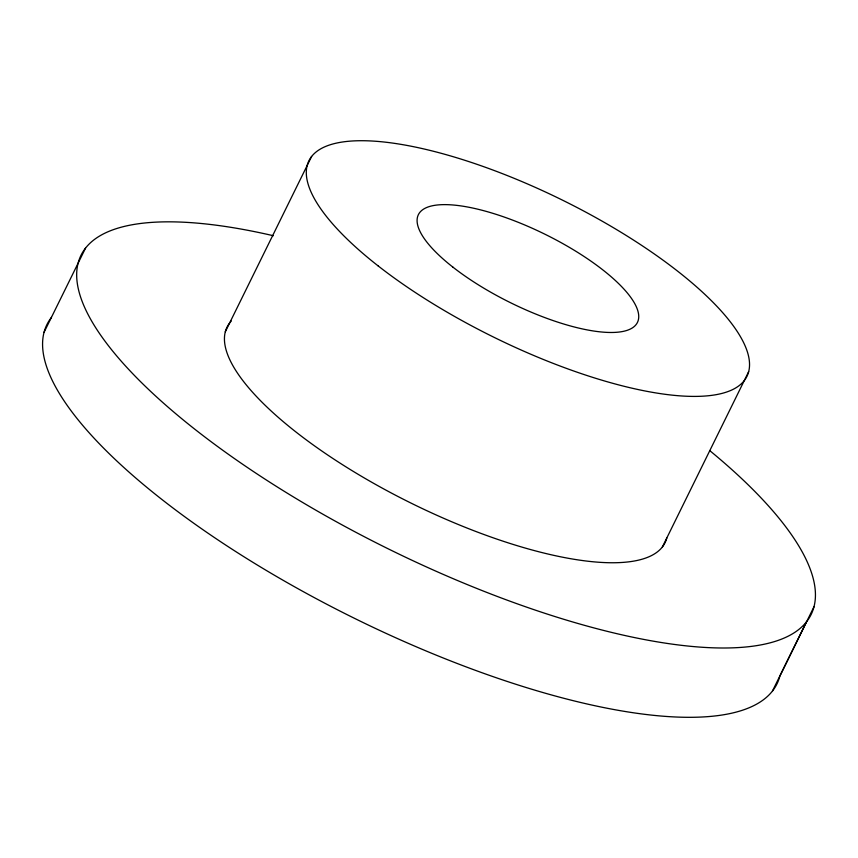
<?xml version="1.0" encoding="UTF-8"?>
<svg xmlns="http://www.w3.org/2000/svg" width="858" height="858" viewBox="0 0 858 858"><rect width="100%" height="100%" fill="white"/><g stroke="black" fill="none" stroke-linecap="round" stroke-linejoin="round"><path stroke-width="1.29" d="M44.026 332.378L85.553 248.091M225.3 331.799L311.615 156.467M662.355 547.007L748.669 371.664M772.447 691.055L806.552 621.739M813.974 606.767L779.868 676.083A406.842 127.745 26.2 0 1 355.223 618.693A406.842 127.745 26.2 0 1 51.448 317.406M709.673 450.557A406.842 127.745 26.2 0 1 678.174 644.926A406.842 127.745 26.2 0 1 137.688 378.786A406.842 127.745 26.2 0 1 273.38 235.725M666.805 538.03A244.101 76.652 26.2 0 1 408.848 502.016A244.101 76.652 26.2 0 1 231.242 321.085M377.949 265.755A244.101 76.652 26.2 0 0 744.218 380.652A244.101 76.652 26.2 0 0 461.572 159.266A244.101 76.652 26.2 0 0 377.949 265.755M452.927 267.149A122.05 38.32 26.2 0 0 636.068 324.603A122.05 38.32 26.2 0 0 494.744 213.91A122.05 38.32 26.2 0 0 452.927 267.149"/></g></svg>
